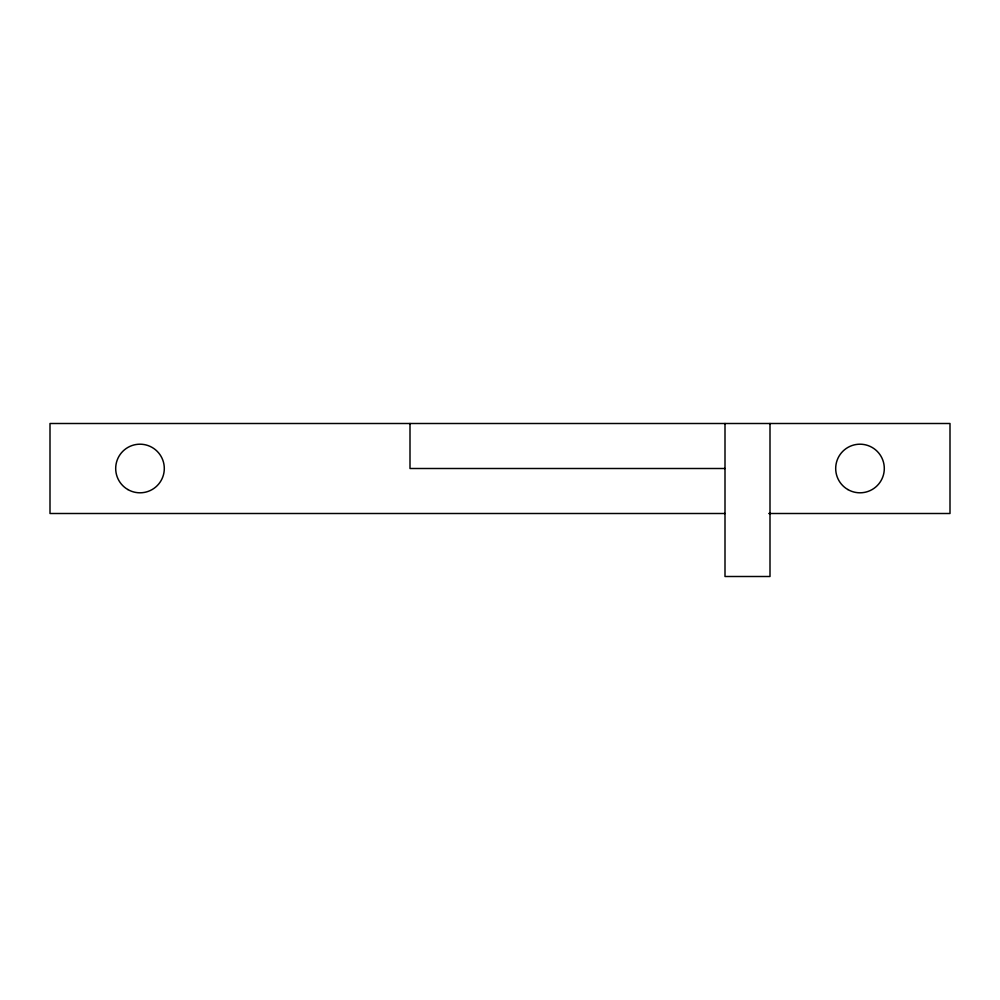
<?xml version="1.0" encoding="UTF-8"?>
<svg xmlns="http://www.w3.org/2000/svg" width="1000" height="1000" viewBox="0 0 1000 1000"><rect width="100%" height="100%" fill="white"/><g stroke="black" fill="none" stroke-linecap="round" stroke-linejoin="round"><path stroke-width="1.5" d="M725 468.5L410 468.5L410 423.5M725 513.5L50 513.5L50 423.5L950 423.5L950 513.5L768.75 513.5M770 423.5L770 576.5L725 576.5L725 423.5M127.85 489.55A24.3 24.3 0 0 0 164.3 468.5A24.3 24.3 0 0 0 127.85 447.45A24.3 24.3 0 0 0 127.85 489.55M847.85 489.55A24.3 24.3 0 0 0 884.3 468.5A24.3 24.3 0 0 0 847.85 447.45A24.3 24.3 0 0 0 847.85 489.55"/></g></svg>
